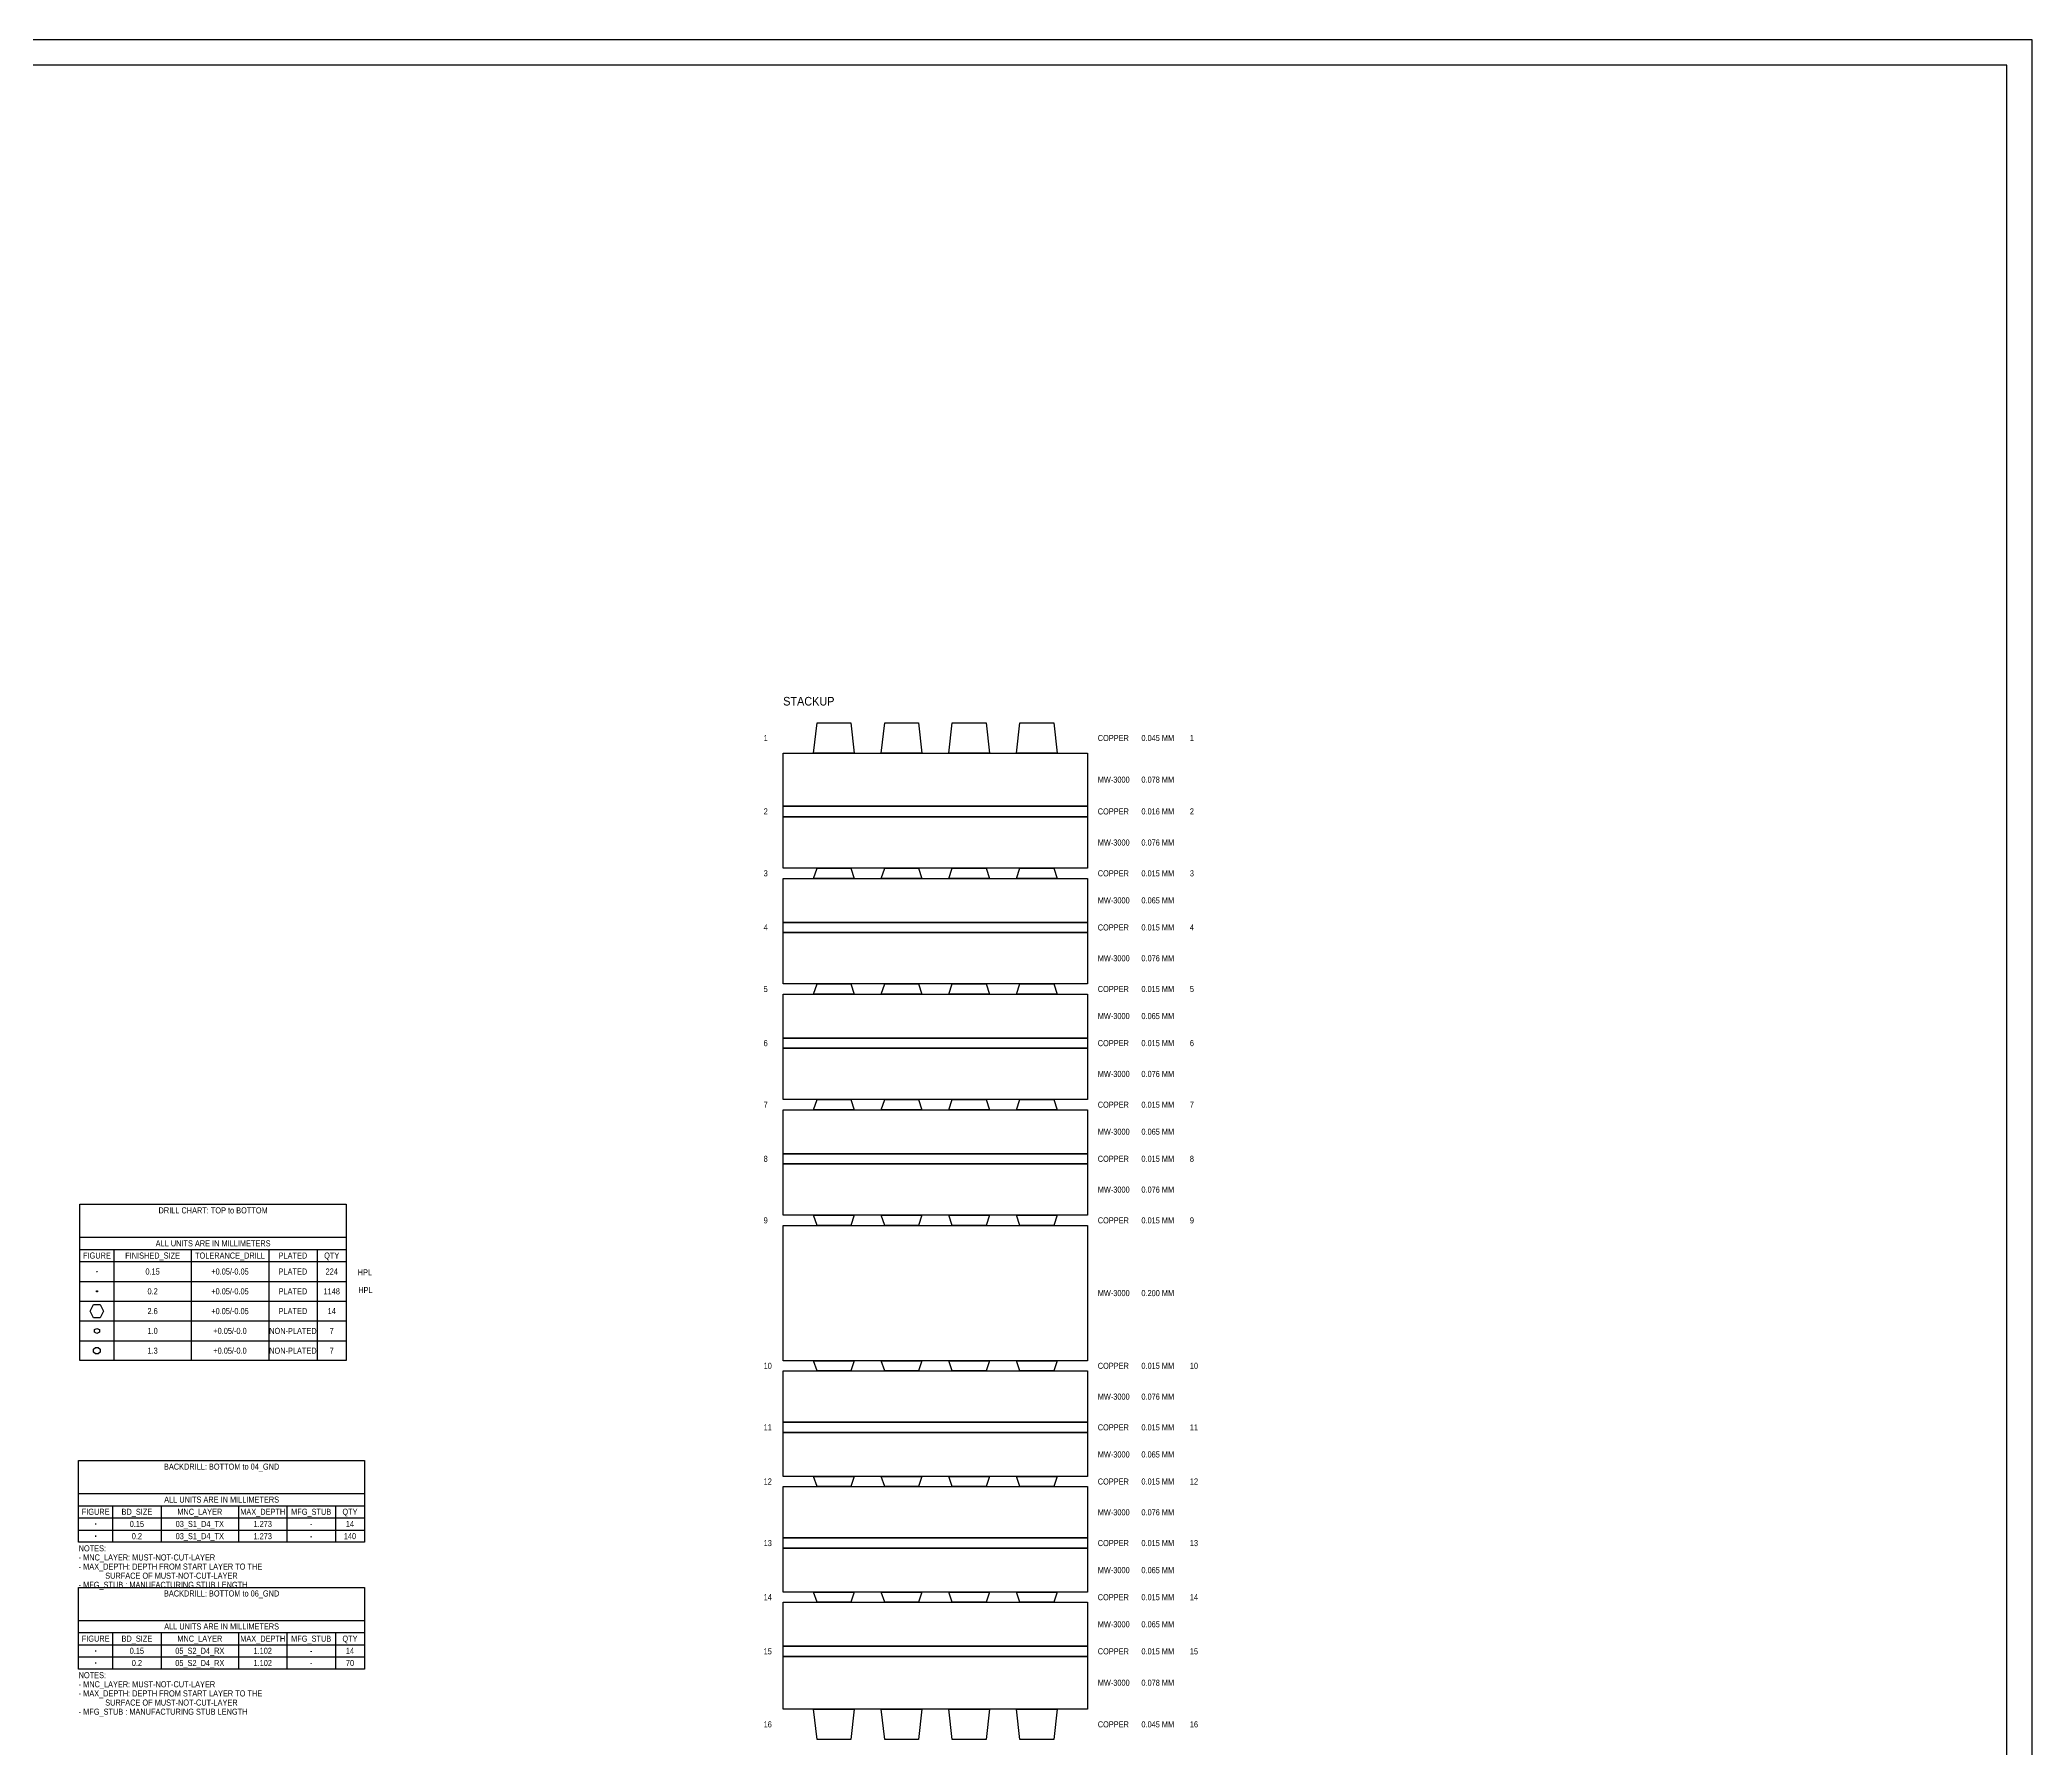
# Model space of a CAD drawing. Extents: x -65 to 700, y -155 to 755.
# Drawn here: x 307.4 to 700, y 418.3 to 755 of the extents above; entities that cross this region are included whole.
import ezdxf
from ezdxf.enums import TextEntityAlignment as Align

# ---------------------------------------------------------------- set-up
doc = ezdxf.new("R2010")
doc.units = 0
for name, color, linetype in [('DRAWING_FORMAT_OUTLINE', 85, 'CONTINUOUS'), ('MANUFACTURING_NCBACKDRILL-16-4', 85, 'CONTINUOUS'), ('MANUFACTURING_NCBACKDRILL-16-6', 85, 'CONTINUOUS'), ('MANUFACTURING_NCDRILL_FIGURE', 85, 'CONTINUOUS'), ('MANUFACTURING_NCLEGEND-1-16', 85, 'CONTINUOUS'), ('MANUFACTURING_XSECTION_CHART', 2, 'CONTINUOUS')]:
    doc.layers.add(name, color=color, linetype=linetype)

# ---------------------------------------------------------------- blocks, each defined once
blk = doc.blocks.new('FIGURE_CROSS')
for points in [[(-0.5, 0), (0.5, 0)], [(0, 0.5), (0, -0.5)]]:
    blk.add_lwpolyline(points)
blk = doc.blocks.new('FIGURE_OCT')
blk.add_lwpolyline([(-0.5, -0.2071), (-0.5, 0.2071), (-0.2071, 0.5), (0.2071, 0.5), (0.5, 0.2071), (0.5, -0.2071), (0.2071, -0.5), (-0.2071, -0.5)], close=True)
blk = doc.blocks.new('FIGURE_HEX')
blk.add_lwpolyline([(-0.5, 0), (-0.25, 0.5), (0.25, 0.5), (0.5, 0), (0.25, -0.5), (-0.25, -0.5)], close=True)
blk = doc.blocks.new('FIGURE_SQUARE')
blk.add_lwpolyline([(-0.5, -0.5), (-0.5, 0.5), (0.5, 0.5), (0.5, -0.5)], close=True)

msp = doc.modelspace()

# ---------------------------------------------------------------- linework, layer by layer
at = {"layer": 'DRAWING_FORMAT_OUTLINE'}
for points in [[(-65, -155), (700, -155), (700, 755), (-65, 755)], [(-60, -150), (695, -150), (695, 750), (-60, 750)]]:
    msp.add_lwpolyline(points, close=True, dxfattribs=at)
at = {"layer": 'MANUFACTURING_NCBACKDRILL-16-4'}
msp.add_lwpolyline([(315, 458.9), (315, 475), (371.35, 475), (371.35, 458.9)], close=True, dxfattribs=at)
for points in [[(315, 468.5), (371.35, 468.5)], [(315, 466.1), (371.35, 466.1)], [(315, 463.7), (371.35, 463.7)], [(321.7, 466.1), (321.7, 458.9)], [(331.25, 466.1), (331.25, 458.9)], [(346.5, 466.1), (346.5, 458.9)], [(356.05, 466.1), (356.05, 458.9)], [(365.6, 466.1), (365.6, 458.9)], [(315, 461.3), (371.35, 461.3)]]:
    msp.add_lwpolyline(points, dxfattribs=at)
at = {"layer": 'MANUFACTURING_NCBACKDRILL-16-6'}
msp.add_lwpolyline([(315, 433.9), (315, 450), (371.35, 450), (371.35, 433.9)], close=True, dxfattribs=at)
for points in [[(315, 443.5), (371.35, 443.5)], [(315, 441.1), (371.35, 441.1)], [(321.7, 441.1), (321.7, 433.9)], [(331.25, 441.1), (331.25, 433.9)], [(346.5, 441.1), (346.5, 433.9)], [(356.05, 441.1), (356.05, 433.9)], [(365.6, 441.1), (365.6, 433.9)], [(315, 438.7), (371.35, 438.7)], [(315, 436.3), (371.35, 436.3)]]:
    msp.add_lwpolyline(points, dxfattribs=at)
at = {"layer": 'MANUFACTURING_NCLEGEND-1-16'}
msp.add_lwpolyline([(315.25, 494.7), (315.25, 525.5), (367.75, 525.5), (367.75, 494.7)], close=True, dxfattribs=at)
for points in [[(315.25, 519), (367.75, 519)], [(315.25, 516.6), (367.75, 516.6)], [(321.95, 516.6), (321.95, 494.7)], [(337.2, 516.6), (337.2, 494.7)], [(352.45, 516.6), (352.45, 494.7)], [(362, 516.6), (362, 494.7)], [(315.25, 514.2), (367.75, 514.2)], [(315.25, 510.3), (367.75, 510.3)], [(315.25, 506.4), (367.75, 506.4)], [(315.25, 502.5), (367.75, 502.5)], [(315.25, 498.6), (367.75, 498.6)]]:
    msp.add_lwpolyline(points, dxfattribs=at)
at = {"layer": 'MANUFACTURING_XSECTION_CHART'}
for points in [[(460.5167, 620.4), (467.1833, 620.4), (467.85, 614.4), (459.85, 614.4)], [(473.85, 620.4), (480.5167, 620.4), (481.1833, 614.4), (473.1833, 614.4)], [(487.1833, 620.4), (493.85, 620.4), (494.5167, 614.4), (486.5167, 614.4)], [(500.5167, 620.4), (507.1833, 620.4), (507.85, 614.4), (499.85, 614.4)], [(453.85, 604), (453.85, 614.4), (513.85, 614.4), (513.85, 604)], [(453.85, 601.8667), (453.85, 604), (513.85, 604), (513.85, 601.8667)], [(453.85, 591.7333), (453.85, 601.8667), (513.85, 601.8667), (513.85, 591.7333)], [(453.85, 581.0667), (453.85, 589.7333), (513.85, 589.7333), (513.85, 581.0667)], [(460.5167, 591.7333), (467.1833, 591.7333), (467.85, 589.7333), (459.85, 589.7333)], [(473.85, 591.7333), (480.5167, 591.7333), (481.1833, 589.7333), (473.1833, 589.7333)], [(487.1833, 591.7333), (493.85, 591.7333), (494.5167, 589.7333), (486.5167, 589.7333)], [(500.5167, 591.7333), (507.1833, 591.7333), (507.85, 589.7333), (499.85, 589.7333)], [(453.85, 579.0667), (453.85, 581.0667), (513.85, 581.0667), (513.85, 579.0667)], [(453.85, 568.9333), (453.85, 579.0667), (513.85, 579.0667), (513.85, 568.9333)], [(453.85, 558.2667), (453.85, 566.9333), (513.85, 566.9333), (513.85, 558.2667)], [(460.5167, 568.9333), (467.1833, 568.9333), (467.85, 566.9333), (459.85, 566.9333)], [(473.85, 568.9333), (480.5167, 568.9333), (481.1833, 566.9333), (473.1833, 566.9333)], [(487.1833, 568.9333), (493.85, 568.9333), (494.5167, 566.9333), (486.5167, 566.9333)], [(500.5167, 568.9333), (507.1833, 568.9333), (507.85, 566.9333), (499.85, 566.9333)], [(453.85, 556.2667), (453.85, 558.2667), (513.85, 558.2667), (513.85, 556.2667)], [(453.85, 546.1333), (453.85, 556.2667), (513.85, 556.2667), (513.85, 546.1333)], [(460.5167, 546.1333), (467.1833, 546.1333), (467.85, 544.1333), (459.85, 544.1333)], [(473.85, 546.1333), (480.5167, 546.1333), (481.1833, 544.1333), (473.1833, 544.1333)], [(487.1833, 546.1333), (493.85, 546.1333), (494.5167, 544.1333), (486.5167, 544.1333)], [(500.5167, 546.1333), (507.1833, 546.1333), (507.85, 544.1333), (499.85, 544.1333)], [(453.85, 535.4667), (453.85, 544.1333), (513.85, 544.1333), (513.85, 535.4667)], [(453.85, 533.4667), (453.85, 535.4667), (513.85, 535.4667), (513.85, 533.4667)], [(453.85, 523.3333), (453.85, 533.4667), (513.85, 533.4667), (513.85, 523.3333)], [(459.85, 523.3333), (467.85, 523.3333), (467.1833, 521.3333), (460.5167, 521.3333)], [(473.1833, 523.3333), (481.1833, 523.3333), (480.5167, 521.3333), (473.85, 521.3333)], [(486.5167, 523.3333), (494.5167, 523.3333), (493.85, 521.3333), (487.1833, 521.3333)], [(499.85, 523.3333), (507.85, 523.3333), (507.1833, 521.3333), (500.5167, 521.3333)], [(453.85, 494.6667), (453.85, 521.3333), (513.85, 521.3333), (513.85, 494.6667)], [(453.85, 482.5333), (453.85, 492.6667), (513.85, 492.6667), (513.85, 482.5333)], [(459.85, 494.6667), (467.85, 494.6667), (467.1833, 492.6667), (460.5167, 492.6667)], [(473.1833, 494.6667), (481.1833, 494.6667), (480.5167, 492.6667), (473.85, 492.6667)], [(486.5167, 494.6667), (494.5167, 494.6667), (493.85, 492.6667), (487.1833, 492.6667)], [(499.85, 494.6667), (507.85, 494.6667), (507.1833, 492.6667), (500.5167, 492.6667)], [(453.85, 480.5333), (453.85, 482.5333), (513.85, 482.5333), (513.85, 480.5333)], [(453.85, 471.8667), (453.85, 480.5333), (513.85, 480.5333), (513.85, 471.8667)], [(459.85, 471.8667), (467.85, 471.8667), (467.1833, 469.8667), (460.5167, 469.8667)], [(473.1833, 471.8667), (481.1833, 471.8667), (480.5167, 469.8667), (473.85, 469.8667)], [(486.5167, 471.8667), (494.5167, 471.8667), (493.85, 469.8667), (487.1833, 469.8667)], [(499.85, 471.8667), (507.85, 471.8667), (507.1833, 469.8667), (500.5167, 469.8667)], [(453.85, 459.7333), (453.85, 469.8667), (513.85, 469.8667), (513.85, 459.7333)], [(453.85, 457.7333), (453.85, 459.7333), (513.85, 459.7333), (513.85, 457.7333)], [(453.85, 449.0667), (453.85, 457.7333), (513.85, 457.7333), (513.85, 449.0667)], [(459.85, 449.0667), (467.85, 449.0667), (467.1833, 447.0667), (460.5167, 447.0667)], [(473.1833, 449.0667), (481.1833, 449.0667), (480.5167, 447.0667), (473.85, 447.0667)], [(486.5167, 449.0667), (494.5167, 449.0667), (493.85, 447.0667), (487.1833, 447.0667)], [(499.85, 449.0667), (507.85, 449.0667), (507.1833, 447.0667), (500.5167, 447.0667)], [(453.85, 438.4), (453.85, 447.0667), (513.85, 447.0667), (513.85, 438.4)], [(453.85, 436.4), (453.85, 438.4), (513.85, 438.4), (513.85, 436.4)], [(453.85, 426), (453.85, 436.4), (513.85, 436.4), (513.85, 426)], [(459.85, 426), (467.85, 426), (467.1833, 420), (460.5167, 420)], [(473.1833, 426), (481.1833, 426), (480.5167, 420), (473.85, 420)], [(486.5167, 426), (494.5167, 426), (493.85, 420), (487.1833, 420)], [(499.85, 426), (507.85, 426), (507.1833, 420), (500.5167, 420)]]:
    msp.add_lwpolyline(points, close=True, dxfattribs=at)

# ---------------------------------------------------------------- block references
at = {"layer": 'MANUFACTURING_NCBACKDRILL-16-4'}
for p, xscale, yscale in [((318.35, 460.1), 0.2, 0.2), ((318.35, 462.5), 0.15, 0.15)]:
    msp.add_blockref('FIGURE_CROSS', p, dxfattribs=dict(at, xscale=xscale, yscale=yscale))
at = {"layer": 'MANUFACTURING_NCBACKDRILL-16-6'}
for p, xscale, yscale in [((318.35, 437.5), 0.15, 0.15), ((318.35, 435.1), 0.2, 0.2)]:
    msp.add_blockref('FIGURE_CROSS', p, dxfattribs=dict(at, xscale=xscale, yscale=yscale))
at = {"layer": 'MANUFACTURING_NCLEGEND-1-16'}
for name, p, xscale, yscale in [('FIGURE_CROSS', (318.6, 512.25), 0.15, 0.15), ('FIGURE_SQUARE', (318.6, 508.35), 0.2, 0.2), ('FIGURE_HEX', (318.6, 504.45), 2.6, 2.6), ('FIGURE_OCT', (318.6, 496.65), 1.3, 1.3)]:
    msp.add_blockref(name, p, dxfattribs=dict(at, xscale=xscale, yscale=yscale))
at = {"layer": 'MANUFACTURING_NCLEGEND-1-16', "rotation": 90}
msp.add_blockref('FIGURE_HEX', (318.6, 500.55), dxfattribs=at)

# ---------------------------------------------------------------- texts
at = {"layer": 'MANUFACTURING_NCBACKDRILL-16-4', "width": 0.791667}
for s, p in [('BACKDRILL: BOTTOM to 04_GND', (343.175, 473.2)), ('ALL UNITS ARE IN MILLIMETERS', (343.175, 466.7)), ('FIGURE', (318.35, 464.3)), ('BD_SIZE', (326.475, 464.3)), ('MNC_LAYER', (338.875, 464.3)), ('MAX_DEPTH', (351.275, 464.3)), ('MFG_STUB', (360.825, 464.3)), ('QTY', (368.475, 464.3)), ('0.15', (326.475, 461.9)), ('0.2', (326.475, 459.5)), ('03_S1_D4_TX', (338.875, 461.9)), ('03_S1_D4_TX', (338.875, 459.5)), ('1.273', (351.275, 461.9)), ('1.273', (351.275, 459.5)), ('-', (360.825, 461.9)), ('-', (360.825, 459.5)), ('140', (368.475, 459.5)), ('14', (368.475, 461.9))]:
    msp.add_text(s, height=1.2, dxfattribs=at).set_placement(p, align=Align.CENTER)
for s, p in [('- MNC_LAYER: MUST-NOT-CUT-LAYER', (315, 455.3)), ('NOTES:', (315, 457.1)), ('- MAX_DEPTH: DEPTH FROM START LAYER TO THE', (315, 453.5)), ('             SURFACE OF MUST-NOT-CUT-LAYER', (315, 451.7)), ('- MFG_STUB : MANUFACTURING STUB LENGTH', (315, 449.9))]:
    msp.add_text(s, height=1.2, dxfattribs=at).set_placement(p)
at = {"layer": 'MANUFACTURING_NCBACKDRILL-16-6', "width": 0.791667}
for s, p in [('BACKDRILL: BOTTOM to 06_GND', (343.175, 448.2)), ('FIGURE', (318.35, 439.3)), ('BD_SIZE', (326.475, 439.3)), ('ALL UNITS ARE IN MILLIMETERS', (343.175, 441.7)), ('MNC_LAYER', (338.875, 439.3)), ('MAX_DEPTH', (351.275, 439.3)), ('MFG_STUB', (360.825, 439.3)), ('QTY', (368.475, 439.3)), ('0.15', (326.475, 436.9)), ('05_S2_D4_RX', (338.875, 436.9)), ('1.102', (351.275, 436.9)), ('-', (360.825, 436.9)), ('14', (368.475, 436.9)), ('0.2', (326.475, 434.5)), ('05_S2_D4_RX', (338.875, 434.5)), ('1.102', (351.275, 434.5)), ('-', (360.825, 434.5)), ('70', (368.475, 434.5))]:
    msp.add_text(s, height=1.2, dxfattribs=at).set_placement(p, align=Align.CENTER)
for s, p in [('NOTES:', (315, 432.1)), ('- MNC_LAYER: MUST-NOT-CUT-LAYER', (315, 430.3)), ('- MAX_DEPTH: DEPTH FROM START LAYER TO THE', (315, 428.5)), ('- MFG_STUB : MANUFACTURING STUB LENGTH', (315, 424.9)), ('             SURFACE OF MUST-NOT-CUT-LAYER', (315, 426.7))]:
    msp.add_text(s, height=1.2, dxfattribs=at).set_placement(p)
at = {"layer": 'MANUFACTURING_NCDRILL_FIGURE', "width": 0.791667}
for p in [(370, 511.5), (370.1, 508)]:
    msp.add_text('HPL', height=1.2, dxfattribs=at).set_placement(p)
at = {"layer": 'MANUFACTURING_NCLEGEND-1-16', "width": 0.791667}
for s, p in [('DRILL CHART: TOP to BOTTOM', (341.5, 523.7)), ('ALL UNITS ARE IN MILLIMETERS', (341.5, 517.2)), ('FIGURE', (318.6, 514.8)), ('FINISHED_SIZE', (329.575, 514.8)), ('TOLERANCE_DRILL', (344.825, 514.8)), ('PLATED', (357.225, 514.8)), ('QTY', (364.875, 514.8)), ('0.15', (329.575, 511.65)), ('+0.05/-0.05', (344.825, 511.65)), ('PLATED', (357.225, 511.65)), ('224', (364.875, 511.65)), ('0.2', (329.575, 507.75)), ('+0.05/-0.05', (344.825, 507.75)), ('PLATED', (357.225, 507.75)), ('1148', (364.875, 507.75)), ('2.6', (329.575, 503.85)), ('+0.05/-0.05', (344.825, 503.85)), ('PLATED', (357.225, 503.85)), ('14', (364.875, 503.85)), ('1.0', (329.575, 499.95)), ('+0.05/-0.0', (344.825, 499.95)), ('NON-PLATED', (357.225, 499.95)), ('7', (364.875, 499.95)), ('1.3', (329.575, 496.05)), ('+0.05/-0.0', (344.825, 496.05)), ('NON-PLATED', (357.225, 496.05)), ('7', (364.875, 496.05))]:
    msp.add_text(s, height=1.2, dxfattribs=at).set_placement(p, align=Align.CENTER)
at = {"layer": 'MANUFACTURING_XSECTION_CHART'}
for s, height, width, p in [('STACKUP', 1.7, 0.941176, (453.85, 623.8)), ('1', 1.2, 0.791667, (450, 616.8)), ('COPPER', 1.2, 0.791667, (515.85, 616.8)), ('0.045 MM', 1.2, 0.791667, (524.45, 616.8)), ('1', 1.2, 0.791667, (534, 616.8)), ('MW-3000', 1.2, 0.791667, (515.85, 608.6)), ('0.078 MM', 1.2, 0.791667, (524.45, 608.6)), ('2', 1.2, 0.791667, (450, 602.3333)), ('COPPER', 1.2, 0.791667, (515.85, 602.3333)), ('0.016 MM', 1.2, 0.791667, (524.45, 602.3333)), ('2', 1.2, 0.791667, (534, 602.3333)), ('MW-3000', 1.2, 0.791667, (515.85, 596.2)), ('0.076 MM', 1.2, 0.791667, (524.45, 596.2)), ('3', 1.2, 0.791667, (450, 590.1333)), ('COPPER', 1.2, 0.791667, (515.85, 590.1333)), ('0.015 MM', 1.2, 0.791667, (524.45, 590.1333)), ('3', 1.2, 0.791667, (534, 590.1333)), ('MW-3000', 1.2, 0.791667, (515.85, 584.8)), ('0.065 MM', 1.2, 0.791667, (524.45, 584.8)), ('4', 1.2, 0.791667, (450, 579.4667)), ('COPPER', 1.2, 0.791667, (515.85, 579.4667)), ('0.015 MM', 1.2, 0.791667, (524.45, 579.4667)), ('4', 1.2, 0.791667, (534, 579.4667)), ('MW-3000', 1.2, 0.791667, (515.85, 573.4)), ('0.076 MM', 1.2, 0.791667, (524.45, 573.4)), ('5', 1.2, 0.791667, (450, 567.3333)), ('COPPER', 1.2, 0.791667, (515.85, 567.3333)), ('0.015 MM', 1.2, 0.791667, (524.45, 567.3333)), ('5', 1.2, 0.791667, (534, 567.3333)), ('MW-3000', 1.2, 0.791667, (515.85, 562)), ('0.065 MM', 1.2, 0.791667, (524.45, 562)), ('6', 1.2, 0.791667, (450, 556.6667)), ('COPPER', 1.2, 0.791667, (515.85, 556.6667)), ('0.015 MM', 1.2, 0.791667, (524.45, 556.6667)), ('6', 1.2, 0.791667, (534, 556.6667)), ('MW-3000', 1.2, 0.791667, (515.85, 550.6)), ('0.076 MM', 1.2, 0.791667, (524.45, 550.6)), ('7', 1.2, 0.791667, (450, 544.5333)), ('COPPER', 1.2, 0.791667, (515.85, 544.5333)), ('0.015 MM', 1.2, 0.791667, (524.45, 544.5333)), ('7', 1.2, 0.791667, (534, 544.5333)), ('MW-3000', 1.2, 0.791667, (515.85, 539.2)), ('0.065 MM', 1.2, 0.791667, (524.45, 539.2)), ('8', 1.2, 0.791667, (450, 533.8667)), ('COPPER', 1.2, 0.791667, (515.85, 533.8667)), ('0.015 MM', 1.2, 0.791667, (524.45, 533.8667)), ('8', 1.2, 0.791667, (534, 533.8667)), ('MW-3000', 1.2, 0.791667, (515.85, 527.8)), ('0.076 MM', 1.2, 0.791667, (524.45, 527.8)), ('9', 1.2, 0.791667, (450, 521.7333)), ('COPPER', 1.2, 0.791667, (515.85, 521.7333)), ('0.015 MM', 1.2, 0.791667, (524.45, 521.7333)), ('9', 1.2, 0.791667, (534, 521.7333)), ('MW-3000', 1.2, 0.791667, (515.85, 507.4)), ('0.200 MM', 1.2, 0.791667, (524.45, 507.4)), ('10', 1.2, 0.791667, (450, 493.0667)), ('COPPER', 1.2, 0.791667, (515.85, 493.0667)), ('0.015 MM', 1.2, 0.791667, (524.45, 493.0667)), ('10', 1.2, 0.791667, (534, 493.0667)), ('MW-3000', 1.2, 0.791667, (515.85, 487)), ('0.076 MM', 1.2, 0.791667, (524.45, 487)), ('11', 1.2, 0.791667, (450, 480.9333)), ('COPPER', 1.2, 0.791667, (515.85, 480.9333)), ('0.015 MM', 1.2, 0.791667, (524.45, 480.9333)), ('11', 1.2, 0.791667, (534, 480.9333)), ('MW-3000', 1.2, 0.791667, (515.85, 475.6)), ('0.065 MM', 1.2, 0.791667, (524.45, 475.6)), ('12', 1.2, 0.791667, (450, 470.2667)), ('COPPER', 1.2, 0.791667, (515.85, 470.2667)), ('0.015 MM', 1.2, 0.791667, (524.45, 470.2667)), ('12', 1.2, 0.791667, (534, 470.2667)), ('MW-3000', 1.2, 0.791667, (515.85, 464.2)), ('0.076 MM', 1.2, 0.791667, (524.45, 464.2)), ('13', 1.2, 0.791667, (450, 458.1333)), ('COPPER', 1.2, 0.791667, (515.85, 458.1333)), ('0.015 MM', 1.2, 0.791667, (524.45, 458.1333)), ('13', 1.2, 0.791667, (534, 458.1333)), ('MW-3000', 1.2, 0.791667, (515.85, 452.8)), ('0.065 MM', 1.2, 0.791667, (524.45, 452.8)), ('14', 1.2, 0.791667, (450, 447.4667)), ('COPPER', 1.2, 0.791667, (515.85, 447.4667)), ('0.015 MM', 1.2, 0.791667, (524.45, 447.4667)), ('14', 1.2, 0.791667, (534, 447.4667)), ('MW-3000', 1.2, 0.791667, (515.85, 442.1333)), ('0.065 MM', 1.2, 0.791667, (524.45, 442.1333)), ('15', 1.2, 0.791667, (450, 436.8)), ('COPPER', 1.2, 0.791667, (515.85, 436.8)), ('0.015 MM', 1.2, 0.791667, (524.45, 436.8)), ('15', 1.2, 0.791667, (534, 436.8)), ('MW-3000', 1.2, 0.791667, (515.85, 430.6)), ('0.078 MM', 1.2, 0.791667, (524.45, 430.6)), ('16', 1.2, 0.791667, (450, 422.4)), ('COPPER', 1.2, 0.791667, (515.85, 422.4)), ('0.045 MM', 1.2, 0.791667, (524.45, 422.4)), ('16', 1.2, 0.791667, (534, 422.4))]:
    msp.add_text(s, height=height, dxfattribs=dict(at, width=width)).set_placement(p)

doc.saveas('drawing.dxf')
